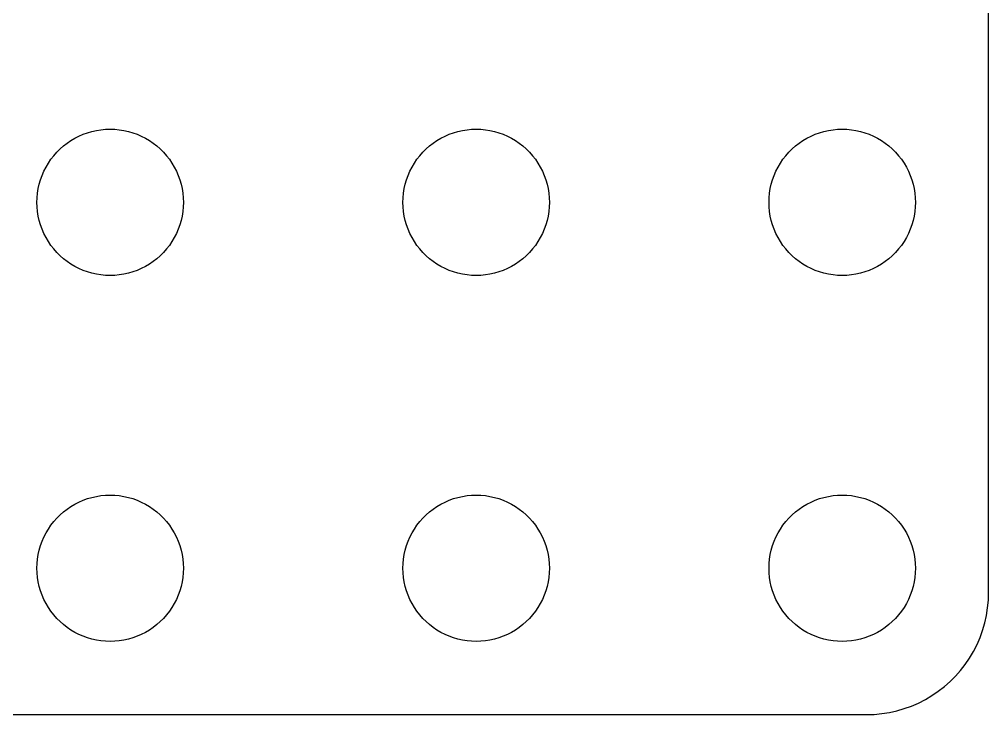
# Model space of a CAD drawing. Header units: metres. Extents: x -36 to 36, y -28.5 to 28.5.
# Drawn here: x -3.72 to 36, y -28.5 to 0 of the extents above; entities that cross this region are included whole.
import ezdxf

# ---------------------------------------------------------------- set-up
doc = ezdxf.new("R2010")
doc.units = ezdxf.units.M

msp = doc.modelspace()

# ---------------------------------------------------------------- linework, layer by layer
for p, q in [((36, -23.5), (36, 23.5)), ((-1.27733, -4.78551), (-1.10437, -4.71066)), ((-1.10437, -4.71066), (-0.92705, -4.64682)), ((-0.92705, -4.64682), (-0.74606, -4.59424)), ((-0.74606, -4.59424), (-0.56213, -4.55313)), ((-0.56213, -4.55313), (-0.37599, -4.52365)), ((-0.37599, -4.52365), (-0.18837, -4.50591)), ((-0.18837, -4.50591), (0, -4.5)), ((0, -4.5), (0.18837, -4.50591)), ((0.18837, -4.50591), (0.37599, -4.52365)), ((0.37599, -4.52365), (0.56213, -4.55313)), ((0.56213, -4.55313), (0.74606, -4.59424)), ((0.74606, -4.59424), (0.92705, -4.64682)), ((0.92705, -4.64682), (1.10437, -4.71066)), ((1.10437, -4.71066), (1.27733, -4.78551)), ((13.7227, -4.78551), (13.8956, -4.71066)), ((13.8956, -4.71066), (14.0729, -4.64682)), ((14.0729, -4.64682), (14.2539, -4.59424)), ((14.2539, -4.59424), (14.4379, -4.55313)), ((14.4379, -4.55313), (14.624, -4.52365)), ((14.624, -4.52365), (14.8116, -4.50591)), ((14.8116, -4.50591), (15, -4.5)), ((15, -4.5), (15.1884, -4.50591)), ((15.1884, -4.50591), (15.376, -4.52365)), ((15.376, -4.52365), (15.5621, -4.55313)), ((15.5621, -4.55313), (15.7461, -4.59424)), ((15.7461, -4.59424), (15.927, -4.64682)), ((15.927, -4.64682), (16.1044, -4.71066)), ((16.1044, -4.71066), (16.2773, -4.78551)), ((28.7227, -4.78551), (28.8956, -4.71066)), ((28.8956, -4.71066), (29.0729, -4.64682)), ((29.0729, -4.64682), (29.2539, -4.59424)), ((29.2539, -4.59424), (29.4379, -4.55313)), ((29.4379, -4.55313), (29.624, -4.52365)), ((29.624, -4.52365), (29.8116, -4.50591)), ((29.8116, -4.50591), (30, -4.5)), ((30, -4.5), (30.1884, -4.50591)), ((30.1884, -4.50591), (30.376, -4.52365)), ((30.376, -4.52365), (30.5621, -4.55313)), ((30.5621, -4.55313), (30.7461, -4.59424)), ((30.7461, -4.59424), (30.927, -4.64682)), ((30.927, -4.64682), (31.1044, -4.71066)), ((31.1044, -4.71066), (31.2773, -4.78551)), ((-1.91226, -5.18845), (-1.76335, -5.07294)), ((-1.76335, -5.07294), (-1.60747, -4.96701)), ((-1.60747, -4.96701), (-1.44525, -4.87108)), ((-1.44525, -4.87108), (-1.27733, -4.78551)), ((1.27733, -4.78551), (1.44525, -4.87108)), ((1.44525, -4.87108), (1.60747, -4.96701)), ((1.60747, -4.96701), (1.76335, -5.07294)), ((1.76335, -5.07294), (1.91226, -5.18845)), ((13.0877, -5.18845), (13.2366, -5.07294)), ((13.2366, -5.07294), (13.3925, -4.96701)), ((13.3925, -4.96701), (13.5547, -4.87108)), ((13.5547, -4.87108), (13.7227, -4.78551)), ((16.2773, -4.78551), (16.4453, -4.87108)), ((16.4453, -4.87108), (16.6075, -4.96701)), ((16.6075, -4.96701), (16.7634, -5.07294)), ((16.7634, -5.07294), (16.9123, -5.18845)), ((28.0877, -5.18845), (28.2366, -5.07294)), ((28.2366, -5.07294), (28.3925, -4.96701)), ((28.3925, -4.96701), (28.5547, -4.87108)), ((28.5547, -4.87108), (28.7227, -4.78551)), ((31.2773, -4.78551), (31.4453, -4.87108)), ((31.4453, -4.87108), (31.6075, -4.96701)), ((31.6075, -4.96701), (31.7634, -5.07294)), ((31.7634, -5.07294), (31.9123, -5.18845)), ((-2.31154, -5.58772), (-2.1869, -5.44635)), ((-2.1869, -5.44635), (-2.05363, -5.31308)), ((-2.05363, -5.31308), (-1.91226, -5.18845)), ((1.91226, -5.18845), (2.05363, -5.31308)), ((2.05363, -5.31308), (2.1869, -5.44635)), ((2.1869, -5.44635), (2.31154, -5.58772)), ((12.6884, -5.58772), (12.8131, -5.44635)), ((12.8131, -5.44635), (12.9464, -5.31308)), ((12.9464, -5.31308), (13.0877, -5.18845)), ((16.9123, -5.18845), (17.0536, -5.31308)), ((17.0536, -5.31308), (17.1869, -5.44635)), ((17.1869, -5.44635), (17.3115, -5.58772)), ((27.6884, -5.58772), (27.8131, -5.44635)), ((27.8131, -5.44635), (27.9464, -5.31308)), ((27.9464, -5.31308), (28.0877, -5.18845)), ((31.9123, -5.18845), (32.0536, -5.31308)), ((32.0536, -5.31308), (32.1869, -5.44635)), ((32.1869, -5.44635), (32.3115, -5.58772)), ((-2.62891, -6.05473), (-2.53297, -5.89252)), ((-2.53297, -5.89252), (-2.42705, -5.73663)), ((-2.42705, -5.73663), (-2.31154, -5.58772)), ((2.31154, -5.58772), (2.42705, -5.73663)), ((2.42705, -5.73663), (2.53297, -5.89252)), ((2.53297, -5.89252), (2.62891, -6.05473)), ((12.3711, -6.05473), (12.467, -5.89252)), ((12.467, -5.89252), (12.5729, -5.73663)), ((12.5729, -5.73663), (12.6884, -5.58772)), ((17.3115, -5.58772), (17.427, -5.73663)), ((17.427, -5.73663), (17.533, -5.89252)), ((17.533, -5.89252), (17.6289, -6.05473)), ((27.3711, -6.05473), (27.467, -5.89252)), ((27.467, -5.89252), (27.5729, -5.73663)), ((27.5729, -5.73663), (27.6884, -5.58772)), ((32.3115, -5.58772), (32.427, -5.73663)), ((32.427, -5.73663), (32.533, -5.89252)), ((32.533, -5.89252), (32.6289, -6.05473)), ((-2.78932, -6.39561), (-2.71448, -6.22266)), ((-2.71448, -6.22266), (-2.62891, -6.05473)), ((2.62891, -6.05473), (2.71448, -6.22266)), ((2.71448, -6.22266), (2.78932, -6.39561)), ((12.2107, -6.39561), (12.2855, -6.22266)), ((12.2855, -6.22266), (12.3711, -6.05473)), ((17.6289, -6.05473), (17.7145, -6.22266)), ((17.7145, -6.22266), (17.7893, -6.39561)), ((27.2107, -6.39561), (27.2855, -6.22266)), ((27.2855, -6.22266), (27.3711, -6.05473)), ((32.6289, -6.05473), (32.7145, -6.22266)), ((32.7145, -6.22266), (32.7893, -6.39561)), ((-2.90575, -6.75392), (-2.85316, -6.57294)), ((-2.85316, -6.57294), (-2.78932, -6.39561)), ((2.78932, -6.39561), (2.85316, -6.57294)), ((2.85316, -6.57294), (2.90575, -6.75392)), ((12.0942, -6.75392), (12.1468, -6.57294)), ((12.1468, -6.57294), (12.2107, -6.39561)), ((17.7893, -6.39561), (17.8532, -6.57294)), ((17.8532, -6.57294), (17.9057, -6.75392)), ((27.0942, -6.75392), (27.1468, -6.57294)), ((27.1468, -6.57294), (27.2107, -6.39561)), ((32.7893, -6.39561), (32.8532, -6.57294)), ((32.8532, -6.57294), (32.9057, -6.75392)), ((-2.99408, -7.31161), (-2.97633, -7.12399)), ((-2.97633, -7.12399), (-2.94685, -6.93785)), ((-2.94685, -6.93785), (-2.90575, -6.75392)), ((2.90575, -6.75392), (2.94685, -6.93785)), ((2.94685, -6.93785), (2.97633, -7.12399)), ((2.97633, -7.12399), (2.99408, -7.31161)), ((12.0059, -7.31161), (12.0237, -7.12399)), ((12.0237, -7.12399), (12.0531, -6.93785)), ((12.0531, -6.93785), (12.0942, -6.75392)), ((17.9057, -6.75392), (17.9469, -6.93785)), ((17.9469, -6.93785), (17.9763, -7.12399)), ((17.9763, -7.12399), (17.9941, -7.31161)), ((27.0059, -7.31161), (27.0237, -7.12399)), ((27.0237, -7.12399), (27.0531, -6.93785)), ((27.0531, -6.93785), (27.0942, -6.75392)), ((32.9057, -6.75392), (32.9469, -6.93785)), ((32.9469, -6.93785), (32.9763, -7.12399)), ((32.9763, -7.12399), (32.9941, -7.31161)), ((-3, -7.5), (-2.99408, -7.31161)), ((-2.99408, -7.68837), (-3, -7.5)), ((2.99408, -7.31161), (3, -7.5)), ((3, -7.5), (2.99408, -7.68837)), ((12, -7.5), (12.0059, -7.31161)), ((12.0059, -7.68837), (12, -7.5)), ((17.9941, -7.31161), (18, -7.5)), ((18, -7.5), (17.9941, -7.68837)), ((27, -7.5), (27.0059, -7.31161)), ((27.0059, -7.68837), (27, -7.5)), ((32.9941, -7.31161), (33, -7.5)), ((33, -7.5), (32.9941, -7.68837)), ((-2.97633, -7.87599), (-2.99408, -7.68837)), ((-2.94685, -8.06213), (-2.97633, -7.87599)), ((2.97633, -7.87599), (2.94685, -8.06213)), ((2.99408, -7.68837), (2.97633, -7.87599)), ((12.0237, -7.87599), (12.0059, -7.68837)), ((12.0531, -8.06213), (12.0237, -7.87599)), ((17.9763, -7.87599), (17.9469, -8.06213)), ((17.9941, -7.68837), (17.9763, -7.87599)), ((27.0237, -7.87599), (27.0059, -7.68837)), ((27.0531, -8.06213), (27.0237, -7.87599)), ((32.9763, -7.87599), (32.9469, -8.06213)), ((32.9941, -7.68837), (32.9763, -7.87599)), ((-2.90575, -8.24606), (-2.94685, -8.06213)), ((-2.85316, -8.42705), (-2.90575, -8.24606)), ((2.90575, -8.24606), (2.85316, -8.42705)), ((2.94685, -8.06213), (2.90575, -8.24606)), ((12.0942, -8.24606), (12.0531, -8.06213)), ((12.1468, -8.42705), (12.0942, -8.24606)), ((17.9057, -8.24606), (17.8532, -8.42705)), ((17.9469, -8.06213), (17.9057, -8.24606)), ((27.0942, -8.24606), (27.0531, -8.06213)), ((27.1468, -8.42705), (27.0942, -8.24606)), ((32.9057, -8.24606), (32.8532, -8.42705)), ((32.9469, -8.06213), (32.9057, -8.24606)), ((-2.78932, -8.60437), (-2.85316, -8.42705)), ((-2.71448, -8.77733), (-2.78932, -8.60437)), ((2.78932, -8.60437), (2.71448, -8.77733)), ((2.85316, -8.42705), (2.78932, -8.60437)), ((12.2107, -8.60437), (12.1468, -8.42705)), ((12.2855, -8.77733), (12.2107, -8.60437)), ((17.7893, -8.60437), (17.7145, -8.77733)), ((17.8532, -8.42705), (17.7893, -8.60437)), ((27.2107, -8.60437), (27.1468, -8.42705)), ((27.2855, -8.77733), (27.2107, -8.60437)), ((32.7893, -8.60437), (32.7145, -8.77733)), ((32.8532, -8.42705), (32.7893, -8.60437)), ((-2.62891, -8.94525), (-2.71448, -8.77733)), ((-2.53297, -9.10747), (-2.62891, -8.94525)), ((-2.42705, -9.26335), (-2.53297, -9.10747)), ((2.53297, -9.10747), (2.42705, -9.26335)), ((2.62891, -8.94525), (2.53297, -9.10747)), ((2.71448, -8.77733), (2.62891, -8.94525)), ((12.3711, -8.94525), (12.2855, -8.77733)), ((12.467, -9.10747), (12.3711, -8.94525)), ((12.5729, -9.26335), (12.467, -9.10747)), ((17.533, -9.10747), (17.427, -9.26335)), ((17.6289, -8.94525), (17.533, -9.10747)), ((17.7145, -8.77733), (17.6289, -8.94525)), ((27.3711, -8.94525), (27.2855, -8.77733)), ((27.467, -9.10747), (27.3711, -8.94525)), ((27.5729, -9.26335), (27.467, -9.10747)), ((32.533, -9.10747), (32.427, -9.26335)), ((32.6289, -8.94525), (32.533, -9.10747)), ((32.7145, -8.77733), (32.6289, -8.94525)), ((-2.31154, -9.41226), (-2.42705, -9.26335)), ((-2.1869, -9.55363), (-2.31154, -9.41226)), ((2.31154, -9.41226), (2.1869, -9.55363)), ((2.42705, -9.26335), (2.31154, -9.41226)), ((12.6884, -9.41226), (12.5729, -9.26335)), ((12.8131, -9.55363), (12.6884, -9.41226)), ((17.3115, -9.41226), (17.1869, -9.55363)), ((17.427, -9.26335), (17.3115, -9.41226)), ((27.6884, -9.41226), (27.5729, -9.26335)), ((27.8131, -9.55363), (27.6884, -9.41226)), ((32.3115, -9.41226), (32.1869, -9.55363)), ((32.427, -9.26335), (32.3115, -9.41226)), ((-2.05363, -9.6869), (-2.1869, -9.55363)), ((-1.91226, -9.81154), (-2.05363, -9.6869)), ((-1.76335, -9.92705), (-1.91226, -9.81154)), ((-1.60747, -10.033), (-1.76335, -9.92705)), ((1.76335, -9.92705), (1.60747, -10.033)), ((1.91226, -9.81154), (1.76335, -9.92705)), ((2.05363, -9.6869), (1.91226, -9.81154)), ((2.1869, -9.55363), (2.05363, -9.6869)), ((12.9464, -9.6869), (12.8131, -9.55363)), ((13.0877, -9.81154), (12.9464, -9.6869)), ((13.2366, -9.92705), (13.0877, -9.81154)), ((13.3925, -10.033), (13.2366, -9.92705)), ((16.7634, -9.92705), (16.6075, -10.033)), ((16.9123, -9.81154), (16.7634, -9.92705)), ((17.0536, -9.6869), (16.9123, -9.81154)), ((17.1869, -9.55363), (17.0536, -9.6869)), ((27.9464, -9.6869), (27.8131, -9.55363)), ((28.0877, -9.81154), (27.9464, -9.6869)), ((28.2366, -9.92705), (28.0877, -9.81154)), ((28.3925, -10.033), (28.2366, -9.92705)), ((31.7634, -9.92705), (31.6075, -10.033)), ((31.9123, -9.81154), (31.7634, -9.92705)), ((32.0536, -9.6869), (31.9123, -9.81154)), ((32.1869, -9.55363), (32.0536, -9.6869)), ((-1.44525, -10.1289), (-1.60747, -10.033)), ((-1.27733, -10.2145), (-1.44525, -10.1289)), ((-1.10437, -10.2893), (-1.27733, -10.2145)), ((-0.92705, -10.3532), (-1.10437, -10.2893)), ((1.10437, -10.2893), (0.92705, -10.3532)), ((1.27733, -10.2145), (1.10437, -10.2893)), ((1.44525, -10.1289), (1.27733, -10.2145)), ((1.60747, -10.033), (1.44525, -10.1289)), ((13.5547, -10.1289), (13.3925, -10.033)), ((13.7227, -10.2145), (13.5547, -10.1289)), ((13.8956, -10.2893), (13.7227, -10.2145)), ((14.0729, -10.3532), (13.8956, -10.2893)), ((16.1044, -10.2893), (15.927, -10.3532)), ((16.2773, -10.2145), (16.1044, -10.2893)), ((16.4453, -10.1289), (16.2773, -10.2145)), ((16.6075, -10.033), (16.4453, -10.1289)), ((28.5547, -10.1289), (28.3925, -10.033)), ((28.7227, -10.2145), (28.5547, -10.1289)), ((28.8956, -10.2893), (28.7227, -10.2145)), ((29.0729, -10.3532), (28.8956, -10.2893)), ((31.1044, -10.2893), (30.927, -10.3532)), ((31.2773, -10.2145), (31.1044, -10.2893)), ((31.4453, -10.1289), (31.2773, -10.2145)), ((31.6075, -10.033), (31.4453, -10.1289)), ((-0.74606, -10.4057), (-0.92705, -10.3532)), ((-0.56213, -10.4469), (-0.74606, -10.4057)), ((-0.37599, -10.4763), (-0.56213, -10.4469)), ((-0.18837, -10.4941), (-0.37599, -10.4763)), ((0, -10.5), (-0.18837, -10.4941)), ((0.18837, -10.4941), (0, -10.5)), ((0.37599, -10.4763), (0.18837, -10.4941)), ((0.56213, -10.4469), (0.37599, -10.4763)), ((0.74606, -10.4057), (0.56213, -10.4469)), ((0.92705, -10.3532), (0.74606, -10.4057)), ((14.2539, -10.4057), (14.0729, -10.3532)), ((14.4379, -10.4469), (14.2539, -10.4057)), ((14.624, -10.4763), (14.4379, -10.4469)), ((14.8116, -10.4941), (14.624, -10.4763)), ((15, -10.5), (14.8116, -10.4941)), ((15.1884, -10.4941), (15, -10.5)), ((15.376, -10.4763), (15.1884, -10.4941)), ((15.5621, -10.4469), (15.376, -10.4763)), ((15.7461, -10.4057), (15.5621, -10.4469)), ((15.927, -10.3532), (15.7461, -10.4057)), ((29.2539, -10.4057), (29.0729, -10.3532)), ((29.4379, -10.4469), (29.2539, -10.4057)), ((29.624, -10.4763), (29.4379, -10.4469)), ((29.8116, -10.4941), (29.624, -10.4763)), ((30, -10.5), (29.8116, -10.4941)), ((30.1884, -10.4941), (30, -10.5)), ((30.376, -10.4763), (30.1884, -10.4941)), ((30.5621, -10.4469), (30.376, -10.4763)), ((30.7461, -10.4057), (30.5621, -10.4469)), ((30.927, -10.3532), (30.7461, -10.4057)), ((-1.44525, -19.8711), (-1.27733, -19.7855)), ((-1.27733, -19.7855), (-1.10437, -19.7107)), ((-1.10437, -19.7107), (-0.92705, -19.6468)), ((-0.92705, -19.6468), (-0.74606, -19.5942)), ((-0.74606, -19.5942), (-0.56213, -19.5531)), ((-0.56213, -19.5531), (-0.37599, -19.5237)), ((-0.37599, -19.5237), (-0.18837, -19.5059)), ((-0.18837, -19.5059), (0, -19.5)), ((0, -19.5), (0.18837, -19.5059)), ((0.18837, -19.5059), (0.37599, -19.5237)), ((0.37599, -19.5237), (0.56213, -19.5531)), ((0.56213, -19.5531), (0.74606, -19.5942)), ((0.74606, -19.5942), (0.92705, -19.6468)), ((0.92705, -19.6468), (1.10437, -19.7107)), ((1.10437, -19.7107), (1.27733, -19.7855)), ((1.27733, -19.7855), (1.44525, -19.8711)), ((13.5547, -19.8711), (13.7227, -19.7855)), ((13.7227, -19.7855), (13.8956, -19.7107)), ((13.8956, -19.7107), (14.0729, -19.6468)), ((14.0729, -19.6468), (14.2539, -19.5942)), ((14.2539, -19.5942), (14.4379, -19.5531)), ((14.4379, -19.5531), (14.624, -19.5237)), ((14.624, -19.5237), (14.8116, -19.5059)), ((14.8116, -19.5059), (15, -19.5)), ((15, -19.5), (15.1884, -19.5059)), ((15.1884, -19.5059), (15.376, -19.5237)), ((15.376, -19.5237), (15.5621, -19.5531)), ((15.5621, -19.5531), (15.7461, -19.5942)), ((15.7461, -19.5942), (15.927, -19.6468)), ((15.927, -19.6468), (16.1044, -19.7107)), ((16.1044, -19.7107), (16.2773, -19.7855)), ((16.2773, -19.7855), (16.4453, -19.8711)), ((28.5547, -19.8711), (28.7227, -19.7855)), ((28.7227, -19.7855), (28.8956, -19.7107)), ((28.8956, -19.7107), (29.0729, -19.6468)), ((29.0729, -19.6468), (29.2539, -19.5942)), ((29.2539, -19.5942), (29.4379, -19.5531)), ((29.4379, -19.5531), (29.624, -19.5237)), ((29.624, -19.5237), (29.8116, -19.5059)), ((29.8116, -19.5059), (30, -19.5)), ((30, -19.5), (30.1884, -19.5059)), ((30.1884, -19.5059), (30.376, -19.5237)), ((30.376, -19.5237), (30.5621, -19.5531)), ((30.5621, -19.5531), (30.7461, -19.5942)), ((30.7461, -19.5942), (30.927, -19.6468)), ((30.927, -19.6468), (31.1044, -19.7107)), ((31.1044, -19.7107), (31.2773, -19.7855)), ((31.2773, -19.7855), (31.4453, -19.8711)), ((-2.05363, -20.3131), (-1.91226, -20.1884)), ((-1.91226, -20.1884), (-1.76335, -20.0729)), ((-1.76335, -20.0729), (-1.60747, -19.967)), ((-1.60747, -19.967), (-1.44525, -19.8711)), ((1.44525, -19.8711), (1.60747, -19.967)), ((1.60747, -19.967), (1.76335, -20.0729)), ((1.76335, -20.0729), (1.91226, -20.1884)), ((1.91226, -20.1884), (2.05363, -20.3131)), ((12.9464, -20.3131), (13.0877, -20.1884)), ((13.0877, -20.1884), (13.2366, -20.0729)), ((13.2366, -20.0729), (13.3925, -19.967)), ((13.3925, -19.967), (13.5547, -19.8711)), ((16.4453, -19.8711), (16.6075, -19.967)), ((16.6075, -19.967), (16.7634, -20.0729)), ((16.7634, -20.0729), (16.9123, -20.1884)), ((16.9123, -20.1884), (17.0536, -20.3131)), ((27.9464, -20.3131), (28.0877, -20.1884)), ((28.0877, -20.1884), (28.2366, -20.0729)), ((28.2366, -20.0729), (28.3925, -19.967)), ((28.3925, -19.967), (28.5547, -19.8711)), ((31.4453, -19.8711), (31.6075, -19.967)), ((31.6075, -19.967), (31.7634, -20.0729)), ((31.7634, -20.0729), (31.9123, -20.1884)), ((31.9123, -20.1884), (32.0536, -20.3131)), ((-2.42705, -20.7366), (-2.31154, -20.5877)), ((-2.31154, -20.5877), (-2.1869, -20.4464)), ((-2.1869, -20.4464), (-2.05363, -20.3131)), ((2.05363, -20.3131), (2.1869, -20.4464)), ((2.1869, -20.4464), (2.31154, -20.5877)), ((2.31154, -20.5877), (2.42705, -20.7366)), ((12.5729, -20.7366), (12.6884, -20.5877)), ((12.6884, -20.5877), (12.8131, -20.4464)), ((12.8131, -20.4464), (12.9464, -20.3131)), ((17.0536, -20.3131), (17.1869, -20.4464)), ((17.1869, -20.4464), (17.3115, -20.5877)), ((17.3115, -20.5877), (17.427, -20.7366)), ((27.5729, -20.7366), (27.6884, -20.5877)), ((27.6884, -20.5877), (27.8131, -20.4464)), ((27.8131, -20.4464), (27.9464, -20.3131)), ((32.0536, -20.3131), (32.1869, -20.4464)), ((32.1869, -20.4464), (32.3115, -20.5877)), ((32.3115, -20.5877), (32.427, -20.7366)), ((-2.62891, -21.0547), (-2.53297, -20.8925)), ((-2.53297, -20.8925), (-2.42705, -20.7366)), ((2.42705, -20.7366), (2.53297, -20.8925)), ((2.53297, -20.8925), (2.62891, -21.0547)), ((12.3711, -21.0547), (12.467, -20.8925)), ((12.467, -20.8925), (12.5729, -20.7366)), ((17.427, -20.7366), (17.533, -20.8925)), ((17.533, -20.8925), (17.6289, -21.0547)), ((27.3711, -21.0547), (27.467, -20.8925)), ((27.467, -20.8925), (27.5729, -20.7366)), ((32.427, -20.7366), (32.533, -20.8925)), ((32.533, -20.8925), (32.6289, -21.0547)), ((-2.85316, -21.5729), (-2.78932, -21.3956)), ((-2.78932, -21.3956), (-2.71448, -21.2227)), ((-2.71448, -21.2227), (-2.62891, -21.0547)), ((2.62891, -21.0547), (2.71448, -21.2227)), ((2.71448, -21.2227), (2.78932, -21.3956)), ((2.78932, -21.3956), (2.85316, -21.5729)), ((12.1468, -21.5729), (12.2107, -21.3956)), ((12.2107, -21.3956), (12.2855, -21.2227)), ((12.2855, -21.2227), (12.3711, -21.0547)), ((17.6289, -21.0547), (17.7145, -21.2227)), ((17.7145, -21.2227), (17.7893, -21.3956)), ((17.7893, -21.3956), (17.8532, -21.5729)), ((27.1468, -21.5729), (27.2107, -21.3956)), ((27.2107, -21.3956), (27.2855, -21.2227)), ((27.2855, -21.2227), (27.3711, -21.0547)), ((32.6289, -21.0547), (32.7145, -21.2227)), ((32.7145, -21.2227), (32.7893, -21.3956)), ((32.7893, -21.3956), (32.8532, -21.5729)), ((-2.94685, -21.9379), (-2.90575, -21.7539)), ((-2.90575, -21.7539), (-2.85316, -21.5729)), ((2.85316, -21.5729), (2.90575, -21.7539)), ((2.90575, -21.7539), (2.94685, -21.9379)), ((12.0531, -21.9379), (12.0942, -21.7539)), ((12.0942, -21.7539), (12.1468, -21.5729)), ((17.8532, -21.5729), (17.9057, -21.7539)), ((17.9057, -21.7539), (17.9469, -21.9379)), ((27.0531, -21.9379), (27.0942, -21.7539)), ((27.0942, -21.7539), (27.1468, -21.5729)), ((32.8532, -21.5729), (32.9057, -21.7539)), ((32.9057, -21.7539), (32.9469, -21.9379)), ((-2.99408, -22.3116), (-2.97633, -22.124)), ((-2.97633, -22.124), (-2.94685, -21.9379)), ((2.94685, -21.9379), (2.97633, -22.124)), ((2.97633, -22.124), (2.99408, -22.3116)), ((12.0059, -22.3116), (12.0237, -22.124)), ((12.0237, -22.124), (12.0531, -21.9379)), ((17.9469, -21.9379), (17.9763, -22.124)), ((17.9763, -22.124), (17.9941, -22.3116)), ((27.0059, -22.3116), (27.0237, -22.124)), ((27.0237, -22.124), (27.0531, -21.9379)), ((32.9469, -21.9379), (32.9763, -22.124)), ((32.9763, -22.124), (32.9941, -22.3116)), ((-3, -22.5), (-2.99408, -22.3116)), ((-2.99408, -22.6884), (-3, -22.5)), ((2.99408, -22.3116), (3, -22.5)), ((3, -22.5), (2.99408, -22.6884)), ((12, -22.5), (12.0059, -22.3116)), ((12.0059, -22.6884), (12, -22.5)), ((17.9941, -22.3116), (18, -22.5)), ((18, -22.5), (17.9941, -22.6884)), ((27, -22.5), (27.0059, -22.3116)), ((27.0059, -22.6884), (27, -22.5)), ((32.9941, -22.3116), (33, -22.5)), ((33, -22.5), (32.9941, -22.6884)), ((-2.97633, -22.876), (-2.99408, -22.6884)), ((-2.94685, -23.0621), (-2.97633, -22.876)), ((2.97633, -22.876), (2.94685, -23.0621)), ((2.99408, -22.6884), (2.97633, -22.876)), ((12.0237, -22.876), (12.0059, -22.6884)), ((12.0531, -23.0621), (12.0237, -22.876)), ((17.9763, -22.876), (17.9469, -23.0621)), ((17.9941, -22.6884), (17.9763, -22.876)), ((27.0237, -22.876), (27.0059, -22.6884)), ((27.0531, -23.0621), (27.0237, -22.876)), ((32.9763, -22.876), (32.9469, -23.0621)), ((32.9941, -22.6884), (32.9763, -22.876)), ((-2.90575, -23.2461), (-2.94685, -23.0621)), ((-2.85316, -23.427), (-2.90575, -23.2461)), ((-2.78932, -23.6044), (-2.85316, -23.427)), ((2.85316, -23.427), (2.78932, -23.6044)), ((2.90575, -23.2461), (2.85316, -23.427)), ((2.94685, -23.0621), (2.90575, -23.2461)), ((12.0942, -23.2461), (12.0531, -23.0621)), ((12.1468, -23.427), (12.0942, -23.2461)), ((12.2107, -23.6044), (12.1468, -23.427)), ((17.8532, -23.427), (17.7893, -23.6044)), ((17.9057, -23.2461), (17.8532, -23.427)), ((17.9469, -23.0621), (17.9057, -23.2461)), ((27.0942, -23.2461), (27.0531, -23.0621)), ((27.1468, -23.427), (27.0942, -23.2461)), ((27.2107, -23.6044), (27.1468, -23.427)), ((32.8532, -23.427), (32.7893, -23.6044)), ((32.9057, -23.2461), (32.8532, -23.427)), ((32.9469, -23.0621), (32.9057, -23.2461)), ((-2.71448, -23.7773), (-2.78932, -23.6044)), ((-2.62891, -23.9453), (-2.71448, -23.7773)), ((2.71448, -23.7773), (2.62891, -23.9453)), ((2.78932, -23.6044), (2.71448, -23.7773)), ((12.2855, -23.7773), (12.2107, -23.6044)), ((12.3711, -23.9453), (12.2855, -23.7773)), ((17.7145, -23.7773), (17.6289, -23.9453)), ((17.7893, -23.6044), (17.7145, -23.7773)), ((27.2855, -23.7773), (27.2107, -23.6044)), ((27.3711, -23.9453), (27.2855, -23.7773)), ((32.7145, -23.7773), (32.6289, -23.9453)), ((32.7893, -23.6044), (32.7145, -23.7773)), ((35.9606, -24.1267), (35.9901, -23.8139)), ((35.9901, -23.8139), (36, -23.5)), ((-2.53297, -24.1075), (-2.62891, -23.9453)), ((-2.42705, -24.2634), (-2.53297, -24.1075)), ((2.53297, -24.1075), (2.42705, -24.2634)), ((2.62891, -23.9453), (2.53297, -24.1075)), ((12.467, -24.1075), (12.3711, -23.9453)), ((12.5729, -24.2634), (12.467, -24.1075)), ((17.533, -24.1075), (17.427, -24.2634)), ((17.6289, -23.9453), (17.533, -24.1075)), ((27.467, -24.1075), (27.3711, -23.9453)), ((27.5729, -24.2634), (27.467, -24.1075)), ((32.533, -24.1075), (32.427, -24.2634)), ((32.6289, -23.9453), (32.533, -24.1075)), ((35.9114, -24.4369), (35.9606, -24.1267)), ((-2.31154, -24.4123), (-2.42705, -24.2634)), ((-2.1869, -24.5536), (-2.31154, -24.4123)), ((-2.05363, -24.6869), (-2.1869, -24.5536)), ((2.1869, -24.5536), (2.05363, -24.6869)), ((2.31154, -24.4123), (2.1869, -24.5536)), ((2.42705, -24.2634), (2.31154, -24.4123)), ((12.6884, -24.4123), (12.5729, -24.2634)), ((12.8131, -24.5536), (12.6884, -24.4123)), ((12.9464, -24.6869), (12.8131, -24.5536)), ((17.1869, -24.5536), (17.0536, -24.6869)), ((17.3115, -24.4123), (17.1869, -24.5536)), ((17.427, -24.2634), (17.3115, -24.4123)), ((27.6884, -24.4123), (27.5729, -24.2634)), ((27.8131, -24.5536), (27.6884, -24.4123)), ((27.9464, -24.6869), (27.8131, -24.5536)), ((32.1869, -24.5536), (32.0536, -24.6869)), ((32.3115, -24.4123), (32.1869, -24.5536)), ((32.427, -24.2634), (32.3115, -24.4123)), ((35.8429, -24.7435), (35.9114, -24.4369)), ((-1.91226, -24.8115), (-2.05363, -24.6869)), ((-1.76335, -24.927), (-1.91226, -24.8115)), ((-1.60747, -25.033), (-1.76335, -24.927)), ((1.76335, -24.927), (1.60747, -25.033)), ((1.91226, -24.8115), (1.76335, -24.927)), ((2.05363, -24.6869), (1.91226, -24.8115)), ((13.0877, -24.8115), (12.9464, -24.6869)), ((13.2366, -24.927), (13.0877, -24.8115)), ((13.3925, -25.033), (13.2366, -24.927)), ((16.7634, -24.927), (16.6075, -25.033)), ((16.9123, -24.8115), (16.7634, -24.927)), ((17.0536, -24.6869), (16.9123, -24.8115)), ((28.0877, -24.8115), (27.9464, -24.6869)), ((28.2366, -24.927), (28.0877, -24.8115)), ((28.3925, -25.033), (28.2366, -24.927)), ((31.7634, -24.927), (31.6075, -25.033)), ((31.9123, -24.8115), (31.7634, -24.927)), ((32.0536, -24.6869), (31.9123, -24.8115)), ((35.7553, -25.0451), (35.8429, -24.7435)), ((-1.44525, -25.1289), (-1.60747, -25.033)), ((-1.27733, -25.2145), (-1.44525, -25.1289)), ((-1.10437, -25.2893), (-1.27733, -25.2145)), ((-0.92705, -25.3532), (-1.10437, -25.2893)), ((-0.74606, -25.4057), (-0.92705, -25.3532)), ((-0.56213, -25.4469), (-0.74606, -25.4057)), ((0.74606, -25.4057), (0.56213, -25.4469)), ((0.92705, -25.3532), (0.74606, -25.4057)), ((1.10437, -25.2893), (0.92705, -25.3532)), ((1.27733, -25.2145), (1.10437, -25.2893)), ((1.44525, -25.1289), (1.27733, -25.2145)), ((1.60747, -25.033), (1.44525, -25.1289)), ((13.5547, -25.1289), (13.3925, -25.033)), ((13.7227, -25.2145), (13.5547, -25.1289)), ((13.8956, -25.2893), (13.7227, -25.2145)), ((14.0729, -25.3532), (13.8956, -25.2893)), ((14.2539, -25.4057), (14.0729, -25.3532)), ((14.4379, -25.4469), (14.2539, -25.4057)), ((15.7461, -25.4057), (15.5621, -25.4469)), ((15.927, -25.3532), (15.7461, -25.4057)), ((16.1044, -25.2893), (15.927, -25.3532)), ((16.2773, -25.2145), (16.1044, -25.2893)), ((16.4453, -25.1289), (16.2773, -25.2145)), ((16.6075, -25.033), (16.4453, -25.1289)), ((28.5547, -25.1289), (28.3925, -25.033)), ((28.7227, -25.2145), (28.5547, -25.1289)), ((28.8956, -25.2893), (28.7227, -25.2145)), ((29.0729, -25.3532), (28.8956, -25.2893)), ((29.2539, -25.4057), (29.0729, -25.3532)), ((29.4379, -25.4469), (29.2539, -25.4057)), ((30.7461, -25.4057), (30.5621, -25.4469)), ((30.927, -25.3532), (30.7461, -25.4057)), ((31.1044, -25.2893), (30.927, -25.3532)), ((31.2773, -25.2145), (31.1044, -25.2893)), ((31.4453, -25.1289), (31.2773, -25.2145)), ((31.6075, -25.033), (31.4453, -25.1289)), ((35.5241, -25.6289), (35.6489, -25.3406)), ((35.6489, -25.3406), (35.7553, -25.0451)), ((-0.37599, -25.4763), (-0.56213, -25.4469)), ((-0.18837, -25.4941), (-0.37599, -25.4763)), ((0, -25.5), (-0.18837, -25.4941)), ((0.18837, -25.4941), (0, -25.5)), ((0.37599, -25.4763), (0.18837, -25.4941)), ((0.56213, -25.4469), (0.37599, -25.4763)), ((14.624, -25.4763), (14.4379, -25.4469)), ((14.8116, -25.4941), (14.624, -25.4763)), ((15, -25.5), (14.8116, -25.4941)), ((15.1884, -25.4941), (15, -25.5)), ((15.376, -25.4763), (15.1884, -25.4941)), ((15.5621, -25.4469), (15.376, -25.4763)), ((29.624, -25.4763), (29.4379, -25.4469)), ((29.8116, -25.4941), (29.624, -25.4763)), ((30, -25.5), (29.8116, -25.4941)), ((30.1884, -25.4941), (30, -25.5)), ((30.376, -25.4763), (30.1884, -25.4941)), ((30.5621, -25.4469), (30.376, -25.4763)), ((35.3815, -25.9088), (35.5241, -25.6289)), ((35.0451, -26.4389), (35.2216, -26.1791)), ((35.2216, -26.1791), (35.3815, -25.9088)), ((34.8526, -26.6871), (35.0451, -26.4389)), ((34.4227, -27.1448), (34.6448, -26.9227)), ((34.6448, -26.9227), (34.8526, -26.6871)), ((33.9389, -27.5451), (34.1871, -27.3526)), ((34.1871, -27.3526), (34.4227, -27.1448)), ((33.4088, -27.8815), (33.6791, -27.7216)), ((33.6791, -27.7216), (33.9389, -27.5451)), ((32.5451, -28.2553), (32.8406, -28.1489)), ((32.8406, -28.1489), (33.1289, -28.0241)), ((33.1289, -28.0241), (33.4088, -27.8815)), ((-31, -28.5), (31, -28.5)), ((31, -28.5), (31.3139, -28.4901)), ((31.3139, -28.4901), (31.6267, -28.4606)), ((31.6267, -28.4606), (31.9369, -28.4114)), ((31.9369, -28.4114), (32.2435, -28.3429)), ((32.2435, -28.3429), (32.5451, -28.2553))]:
    msp.add_line(p, q)

doc.saveas('drawing.dxf')
